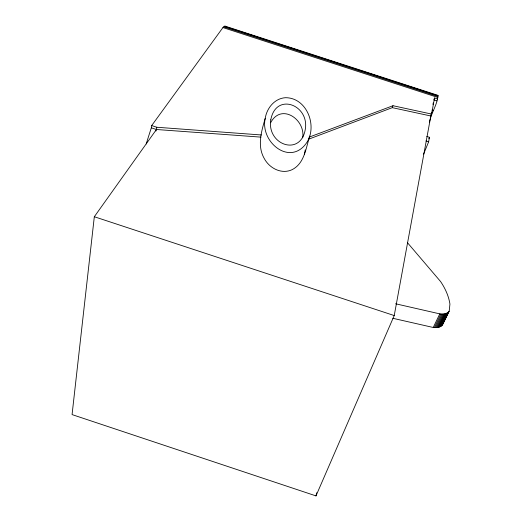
<?xml version="1.0" encoding="UTF-8"?>
<svg xmlns="http://www.w3.org/2000/svg" width="522" height="522" viewBox="0 0 522 522"><rect width="100%" height="100%" fill="white"/><g stroke="black" fill="none" stroke-linecap="round" stroke-linejoin="round"><path stroke-width="0.78" d="M429.404 122.631C430.872 113.189 437.495 104.831 437.945 95.356L224.936 26.1L222.94 27.562L151.68 125.58L151.334 127.831A179.692 32.86 -72.5 0 0 146.212 143.968M265.202 118.474C259.917 142.075 290.376 167.066 306.903 142.389C317.585 125.606 306.753 97.49 285.332 97.705C274.507 98.469 266.729 108.25 265.202 118.474C261.418 131.361 256.987 145.964 264.276 158.544C269.404 168.201 281.488 174.602 292.013 169.715C304.567 163.471 305.859 147.98 309.729 136.164M392.785 318.276L432.144 327.229C435.681 328.025 440.242 327.927 442.597 324.73L449.194 311.216L449.931 304.091A81.856 51.698 22 0 0 440.568 281.521L407.551 242.802M151.68 125.58L156.796 127.251L156.437 129.502L94.319 216.734L72.069 414.592L315.986 495.9L394.227 315.556L431.544 112.152M423.603 154.127L428.627 141.821L429.436 137.293L426.774 136.425M308.528 139.23L392.296 107.656L430.839 115.988L431.59 114.07L434.526 97.992L437.664 99.017M432.953 104.478L433.234 102.938M304.339 154.61L305.233 149.925M315.986 495.9L316.73 492.729M392.296 107.656L392.988 105.718L431.59 114.07M434.043 99.245L434.526 97.992M428.875 138.656L429.436 137.293M433.273 327.451L439.792 313.872C443.047 314.388 447.086 314.1 449.194 311.216M434.382 327.588L440.914 314.016M435.465 327.646L442.017 314.081M436.516 327.627L443.074 314.061M437.521 327.522L444.085 313.97M438.467 327.34L445.044 313.794M439.354 327.079L445.938 313.539M440.17 326.746L446.76 313.213M440.907 326.341L447.504 312.808M441.56 325.865L448.157 312.339M442.127 325.323L448.724 311.81M270.624 122.774C281.136 102.638 305.722 119.512 302.675 137.828M437.358 95.578L437.945 95.356M309.141 137.136L392.988 105.718M156.796 127.251L261.463 134.983M151.334 127.831L156.437 129.502L260.928 137.129M395.552 303.765L439.792 313.872M224.329 26.27L438.062 95.767M223.631 26.792L438.049 96.518M222.94 27.562L437.938 97.477M433.795 99.872L436.934 100.89M432.02 110.044L433.267 110.449M425.945 140.947L428.627 141.821M94.319 216.734L394.227 315.556M224.936 26.1L225.843 26.805M155.941 131.035A179.705 31.946 -72.4 0 1 156.437 129.502M270.787 119.786C266.559 145.083 301.69 157.383 305.507 127.955C308.208 104.276 275.805 92.583 270.787 119.786"/></g></svg>
